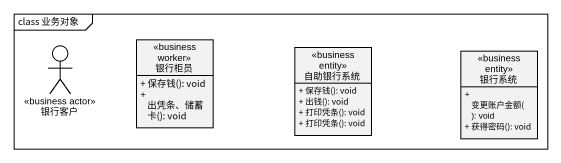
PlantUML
@startuml
mainframe class 业务对象
allowmixing
hide circle
hide empty members
skinparam classAttributeIconSize 0
actor 银行客户 <<business actor>>
class 银行柜员 <<business worker>> {
  + 保存钱(): void
  + 出凭条、储蓄卡(): void
}
class 自助银行系统 <<business entity>> {
  + 保存钱(): void
  + 出钱(): void
  + 打印凭条(): void
  + 打印凭条(): void
}
class 银行系统 <<business entity>> {
  + 变更账户金额(): void
  + 获得密码(): void
}
@enduml
